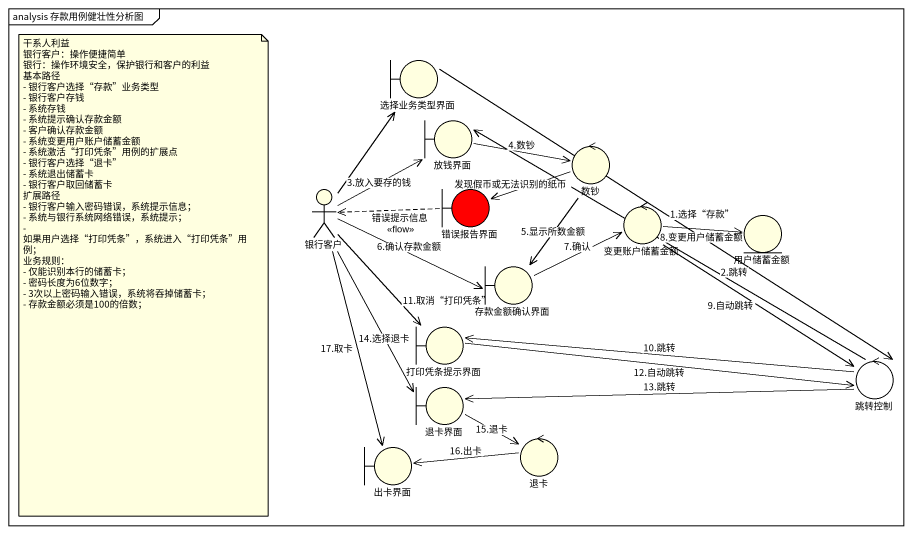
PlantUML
@startuml
mainframe analysis 存款用例健壮性分析图
boundary 选择业务类型界面 #FFFFE0
boundary 放钱界面 #FFFFE0
control 数钞 #FFFFE0
actor 银行客户 #FFFFE0
boundary 错误报告界面 #FF0000
control 变更账户储蓄金额 #FFFFE0
entity 用户储蓄金额 #FFFFE0
boundary 存款金额确认界面 #FFFFE0
boundary 打印凭条提示界面 #FFFFE0
control 跳转控制
boundary 退卡界面 #FFFFE0
boundary 出卡界面 #FFFFE0
control 退卡 #FFFFE0
选择业务类型界面 --> 跳转控制 : 1.选择“存款”
放钱界面 -right-> 数钞 : 4.数钞
数钞 -left-> 错误报告界面 : 发现假币或无法识别的纸币
数钞 --> 存款金额确认界面 : 5.显示所数金额
银行客户 -up-> 选择业务类型界面
银行客户 -up-> 放钱界面 : 3.放入要存的钱
银行客户 -right-> 存款金额确认界面 : 6.确认存款金额
银行客户 --> 打印凭条提示界面 : 11.取消“打印凭条”
银行客户 --> 退卡界面 : 14.选择退卡
银行客户 --> 出卡界面 : 17.取卡
错误报告界面 .left.> 银行客户 : 错误提示信息\n<<flow>>
变更账户储蓄金额 -right-> 用户储蓄金额 : 8.变更用户储蓄金额
变更账户储蓄金额 --> 跳转控制 : 9.自动跳转
存款金额确认界面 -right-> 变更账户储蓄金额 : 7.确认
打印凭条提示界面 -right-> 跳转控制 : 12.自动跳转
跳转控制 -left-> 放钱界面 : 2.跳转
跳转控制 -left-> 打印凭条提示界面 : 10.跳转
跳转控制 -left-> 退卡界面 : 13.跳转
退卡界面 -right-> 退卡 : 15.退卡
退卡 -left-> 出卡界面 : 16.出卡
note as N1
  干系人利益
  银行客户：操作便捷简单
  银行：操作环境安全，保护银行和客户的利益
  基本路径
  - 银行客户选择“存款”业务类型
  - 银行客户存钱
  - 系统存钱
  - 系统提示确认存款金额
  - 客户确认存款金额
  - 系统变更用户账户储蓄金额
  - 系统激活“打印凭条”用例的扩展点
  - 银行客户选择“退卡”
  - 系统退出储蓄卡
  - 银行客户取回储蓄卡
  扩展路径
  - 银行客户输入密码错误，系统提示信息；
  - 系统与银行系统网络错误，系统提示；
  - 如果用户选择“打印凭条”，系统进入“打印凭条”用例；
  业务规则：
  - 仅能识别本行的储蓄卡；
  - 密码长度为6位数字；
  - 3次以上密码输入错误，系统将吞掉储蓄卡；
  - 存款金额必须是100的倍数；
end note
@enduml
